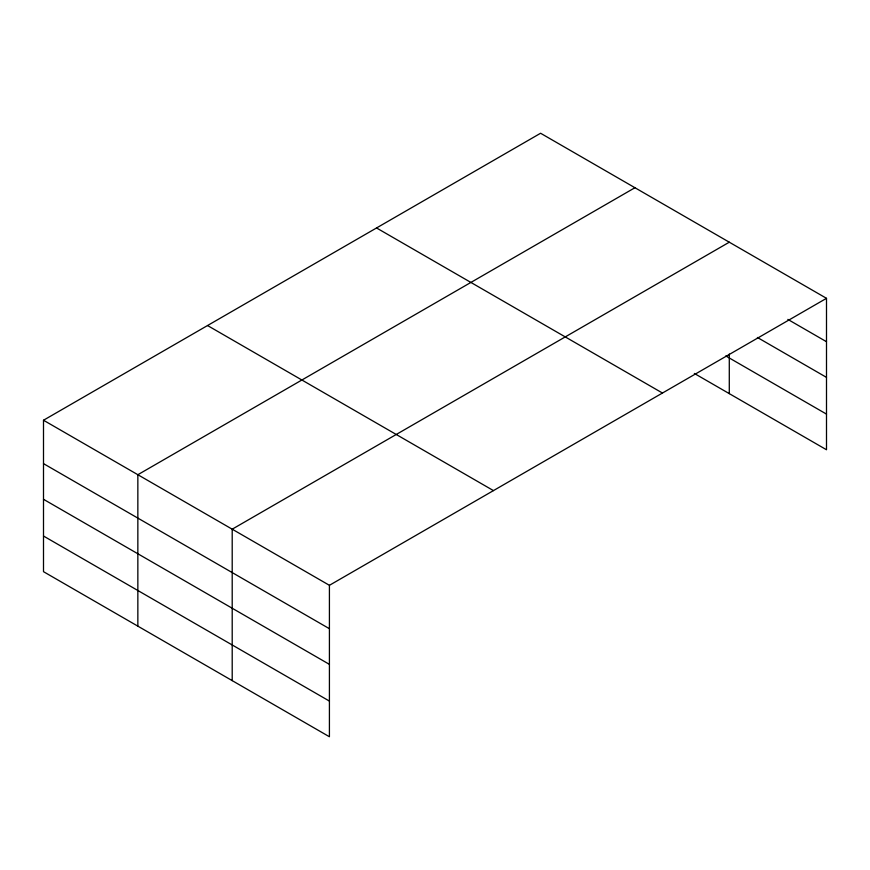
<?xml version="1.0" encoding="UTF-8"?>
<svg xmlns="http://www.w3.org/2000/svg" width="870" height="870" viewBox="0 0 870 870"><rect width="100%" height="100%" fill="white"/><g stroke="black" fill="none" stroke-linecap="round" stroke-linejoin="round"><path stroke-width="1.3" d="M43.5 420.243L329.415 585.314L329.415 736.749L43.5 571.677L43.5 420.243L540.585 133.251L826.5 298.323L826.5 449.757L694.347 373.458M634.937 187.724L137.851 474.715L137.851 626.15M729.288 242.197L232.203 529.188L232.203 680.623M329.415 585.314L826.5 298.323M787.85 319.399L826.5 341.714M757.4 337.473L826.5 377.373M725.797 355.96L826.5 414.109M376.547 227.962L662.461 393.033M207.538 325.532L493.453 490.604M43.5 463.634L329.415 628.705M43.5 499.293L329.415 664.365M43.5 536.029L329.415 701.089M729.288 354.046L729.288 393.631"/></g></svg>
